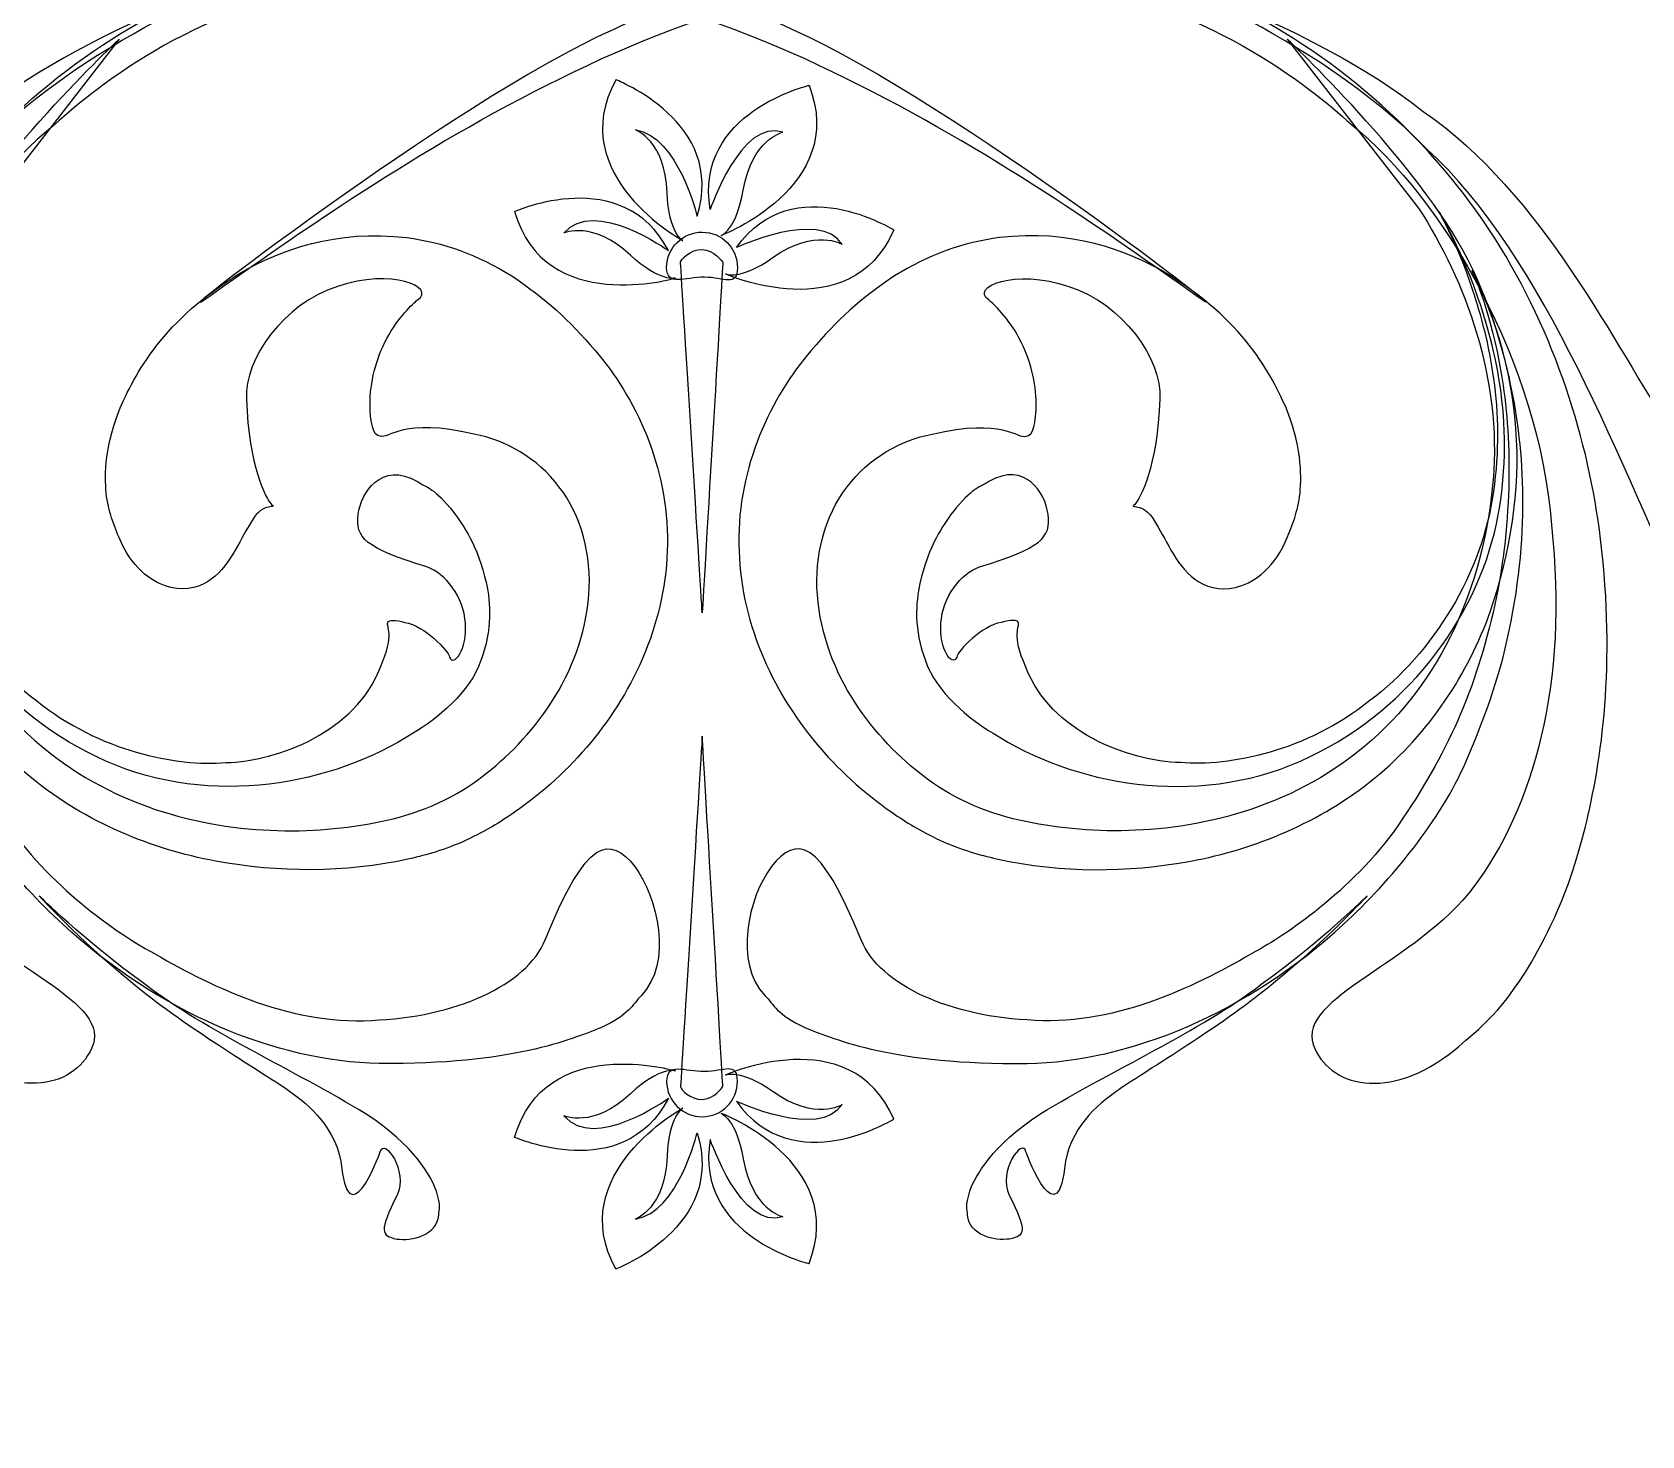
# Model space of a CAD drawing. Header units: millimetres. Extents: x -183 to 107, y -62 to 104.
# Drawn here: x -167.42 to -148.36, y 73.1 to 89.71 of the extents above; entities that cross this region are included whole.
import ezdxf

# ---------------------------------------------------------------- set-up
doc = ezdxf.new("R2010")
doc.units = ezdxf.units.MM
doc.header["$MEASUREMENT"] = 0
doc.layers.add('Layer 1', color=7, linetype='Continuous')

msp = doc.modelspace()

# ---------------------------------------------------------------- linework, layer by layer
at = {"layer": 'Layer 1', "color": 240, "lineweight": 9}
msp.add_open_spline([(-135.593, 8.8057), (-136.9291, 8.8071), (-138.0862, 9.5818), (-138.655, 10.7125), (-138.655, 10.7125), (-140.31, 10.8498), (-141.6329, 12.1767), (-141.7946, 13.8493), (-141.7946, 13.8493), (-141.8664, 13.8448), (-141.9385, 13.8424), (-142.0114, 13.8425), (-142.0114, 13.8425), (-143.9115, 13.8445), (-145.4503, 15.4107), (-145.4482, 17.3407), (-145.4482, 17.3407), (-145.4478, 17.7281), (-145.3852, 18.1007), (-145.2702, 18.4488), (-145.2702, 18.4488), (-145.5126, 18.3942), (-145.7647, 18.3653), (-146.0233, 18.3655), (-146.0233, 18.3655), (-147.9234, 18.3675), (-149.4622, 19.9338), (-149.4601, 21.8637), (-149.4601, 21.8637), (-149.4597, 22.1853), (-149.4164, 22.4963), (-149.3361, 22.7919), (-149.3361, 22.7919), (-149.4829, 22.7726), (-149.6324, 22.7628), (-149.7844, 22.7629), (-149.7844, 22.7629), (-151.6846, 22.7649), (-153.2231, 24.3312), (-153.2211, 26.2612), (-153.2211, 26.2612), (-153.2208, 26.5898), (-153.1756, 26.9077), (-153.0918, 27.2092), (-153.0918, 27.2092), (-153.2802, 27.177), (-153.4735, 27.1601), (-153.6709, 27.1604), (-153.6709, 27.1604), (-155.571, 27.1623), (-157.1097, 28.7286), (-157.1077, 30.6586), (-157.1077, 30.6586), (-157.1073, 31.0279), (-157.0503, 31.3836), (-156.9454, 31.7175), (-156.9454, 31.7175), (-157.1045, 31.6949), (-157.2667, 31.683), (-157.4317, 31.6832), (-157.4317, 31.6832), (-159.3319, 31.6852), (-160.8706, 33.2514), (-160.8686, 35.1814), (-160.8686, 35.1814), (-160.8682, 35.5029), (-160.8249, 35.8139), (-160.7446, 36.1095), (-160.7446, 36.1095), (-160.8913, 36.0901), (-161.0408, 36.0803), (-161.1928, 36.0804), (-161.1928, 36.0804), (-163.0929, 36.0825), (-164.6315, 37.6487), (-164.6295, 39.5787), (-164.6295, 39.5787), (-164.6291, 39.9253), (-164.5787, 40.2602), (-164.4859, 40.5761), (-164.4859, 40.5761), (-164.7244, 40.5232), (-164.9721, 40.4953), (-165.2262, 40.4955), (-165.2262, 40.4955), (-167.1262, 40.4976), (-168.665, 42.0639), (-168.663, 43.994), (-168.663, 43.994), (-168.6626, 44.3594), (-168.6068, 44.7119), (-168.5039, 45.043), (-168.5039, 45.043), (-168.728, 44.9968), (-168.9599, 44.9726), (-169.1975, 44.9728), (-169.1975, 44.9728), (-171.0975, 44.9748), (-172.6362, 46.5411), (-172.6342, 48.4712), (-172.6342, 48.4712), (-172.6338, 48.8446), (-172.5756, 49.2041), (-172.4683, 49.5414), (-172.4683, 49.5414), (-172.6163, 49.5218), (-172.7669, 49.5116), (-172.9201, 49.5118), (-172.9201, 49.5118), (-174.8202, 49.5139), (-176.3589, 51.0802), (-176.3569, 53.0102), (-176.3569, 53.0102), (-176.3563, 53.5133), (-176.2509, 53.9914), (-176.0621, 54.4234), (-176.0621, 54.4234), (-176.0621, 54.4234), (-176.0832, 54.4231), (-176.0832, 54.4231), (-176.0832, 54.4231), (-177.9833, 54.4251), (-179.5221, 55.9914), (-179.5199, 57.9213), (-179.5199, 57.9213), (-179.5192, 58.6459), (-179.3014, 59.3186), (-178.9292, 59.8763), (-178.9292, 59.8763), (-180.5661, 60.1467), (-181.8146, 61.59), (-181.8128, 63.3288), (-181.8128, 63.3288), (-181.8117, 64.3447), (-181.3839, 65.259), (-180.7017, 65.8966), (-180.7017, 65.8966), (-182.0023, 66.3966), (-182.9264, 67.6737), (-182.9248, 69.1697), (-182.9248, 69.1697), (-182.9235, 70.4186), (-182.2772, 71.5138), (-181.3063, 72.1307), (-181.3063, 72.1307), (-182.3103, 72.7419), (-182.9819, 73.8583), (-182.9805, 75.1338), (-182.9805, 75.1338), (-182.979, 76.6312), (-182.0501, 77.9076), (-180.7463, 78.4036), (-180.7463, 78.4036), (-181.4657, 79.0449), (-181.9192, 79.9858), (-181.9182, 81.0344), (-181.9182, 81.0344), (-181.9163, 82.8055), (-180.6177, 84.2673), (-178.9356, 84.4945), (-178.9356, 84.4945), (-179.4021, 85.0917), (-179.6806, 85.8472), (-179.6797, 86.6689), (-179.6797, 86.6689), (-179.6777, 88.5989), (-178.1358, 90.162), (-176.2356, 90.1599), (-176.2356, 90.1599), (-176.2356, 90.1599), (-176.1966, 90.1594), (-176.1966, 90.1594), (-176.1966, 90.1594), (-176.317, 90.5163), (-176.3825, 90.8992), (-176.3821, 91.2976), (-176.3821, 91.2976), (-176.38, 93.2276), (-174.838, 94.7907), (-172.9379, 94.7887), (-172.9379, 94.7887), (-172.7932, 94.7886), (-172.6508, 94.7793), (-172.511, 94.7614), (-172.511, 94.7614), (-172.3398, 96.5306), (-170.87, 97.9119), (-169.0836, 97.91), (-169.0836, 97.91), (-168.6297, 97.9096), (-168.1965, 97.8197), (-167.7998, 97.6569), (-167.7998, 97.6569), (-167.5558, 99.3458), (-166.1228, 100.6417), (-164.3926, 100.6398), (-164.3926, 100.6398), (-163.7032, 100.6391), (-163.0614, 100.4323), (-162.5235, 100.077), (-162.5235, 100.077), (-161.9993, 101.3294), (-160.7763, 102.2072), (-159.3521, 102.2056), (-159.3521, 102.2056), (-158.3694, 102.2046), (-157.4835, 101.7852), (-156.8572, 101.1134), (-156.8572, 101.1134), (-156.227, 101.9331), (-155.2444, 102.4596), (-154.141, 102.4585), (-154.141, 102.4585), (-152.8264, 102.4571), (-151.6853, 101.7071), (-151.107, 100.6059), (-151.107, 100.6059), (-148.6984, 100.7762), (-135.5254, 93.2831), (-135.5021, 93.2124), (-135.5021, 93.2124), (-135.5021, 93.2124), (-135.2492, 86.8668), (-135.2492, 86.8668), (-135.2492, 86.8668), (-135.2492, 86.8668), (-131.2215, 80.6699), (-131.2215, 80.6699), (-131.2215, 80.6699), (-131.2215, 80.6699), (-129.5633, 73.6641), (-129.5633, 73.6641), (-129.5633, 73.6641), (-129.5633, 73.6641), (-130.0765, 64.4382), (-130.0765, 64.4382), (-130.0765, 64.4382), (-130.0765, 64.4382), (-137.3048, 41.7672), (-137.3048, 41.7672), (-137.3048, 41.7672), (-137.3048, 41.7672), (-133.6398, 34.3304), (-133.6398, 34.3304), (-133.6398, 34.3304), (-133.6398, 34.3304), (-135.593, 8.8057), (-135.593, 8.8057)], degree=3, knots=[0, 0, 0, 0, 0.015873, 0.015873, 0.015873, 0.015873, 0.031746, 0.031746, 0.031746, 0.031746, 0.047619, 0.047619, 0.047619, 0.047619, 0.0634921, 0.0634921, 0.0634921, 0.0634921, 0.0793651, 0.0793651, 0.0793651, 0.0793651, 0.0952381, 0.0952381, 0.0952381, 0.0952381, 0.1111111, 0.1111111, 0.1111111, 0.1111111, 0.1269841, 0.1269841, 0.1269841, 0.1269841, 0.1428571, 0.1428571, 0.1428571, 0.1428571, 0.1587302, 0.1587302, 0.1587302, 0.1587302, 0.1746032, 0.1746032, 0.1746032, 0.1746032, 0.1904762, 0.1904762, 0.1904762, 0.1904762, 0.2063492, 0.2063492, 0.2063492, 0.2063492, 0.2222222, 0.2222222, 0.2222222, 0.2222222, 0.2380952, 0.2380952, 0.2380952, 0.2380952, 0.2539683, 0.2539683, 0.2539683, 0.2539683, 0.2698413, 0.2698413, 0.2698413, 0.2698413, 0.2857143, 0.2857143, 0.2857143, 0.2857143, 0.3015873, 0.3015873, 0.3015873, 0.3015873, 0.3174603, 0.3174603, 0.3174603, 0.3174603, 0.3333333, 0.3333333, 0.3333333, 0.3333333, 0.3492063, 0.3492063, 0.3492063, 0.3492063, 0.3650794, 0.3650794, 0.3650794, 0.3650794, 0.3809524, 0.3809524, 0.3809524, 0.3809524, 0.3968254, 0.3968254, 0.3968254, 0.3968254, 0.4126984, 0.4126984, 0.4126984, 0.4126984, 0.4285714, 0.4285714, 0.4285714, 0.4285714, 0.4444444, 0.4444444, 0.4444444, 0.4444444, 0.4603175, 0.4603175, 0.4603175, 0.4603175, 0.4761905, 0.4761905, 0.4761905, 0.4761905, 0.4920635, 0.4920635, 0.4920635, 0.4920635, 0.5079365, 0.5079365, 0.5079365, 0.5079365, 0.5238095, 0.5238095, 0.5238095, 0.5238095, 0.5396825, 0.5396825, 0.5396825, 0.5396825, 0.5555556, 0.5555556, 0.5555556, 0.5555556, 0.5714286, 0.5714286, 0.5714286, 0.5714286, 0.5873016, 0.5873016, 0.5873016, 0.5873016, 0.6031746, 0.6031746, 0.6031746, 0.6031746, 0.6190476, 0.6190476, 0.6190476, 0.6190476, 0.6349206, 0.6349206, 0.6349206, 0.6349206, 0.6507937, 0.6507937, 0.6507937, 0.6507937, 0.6666667, 0.6666667, 0.6666667, 0.6666667, 0.6825397, 0.6825397, 0.6825397, 0.6825397, 0.6984127, 0.6984127, 0.6984127, 0.6984127, 0.7142857, 0.7142857, 0.7142857, 0.7142857, 0.7301587, 0.7301587, 0.7301587, 0.7301587, 0.7460317, 0.7460317, 0.7460317, 0.7460317, 0.7619048, 0.7619048, 0.7619048, 0.7619048, 0.7777778, 0.7777778, 0.7777778, 0.7777778, 0.7936508, 0.7936508, 0.7936508, 0.7936508, 0.8095238, 0.8095238, 0.8095238, 0.8095238, 0.8253968, 0.8253968, 0.8253968, 0.8253968, 0.8412698, 0.8412698, 0.8412698, 0.8412698, 0.8571429, 0.8571429, 0.8571429, 0.8571429, 0.8730159, 0.8730159, 0.8730159, 0.8730159, 0.8888889, 0.8888889, 0.8888889, 0.8888889, 0.9047619, 0.9047619, 0.9047619, 0.9047619, 0.9206349, 0.9206349, 0.9206349, 0.9206349, 0.9365079, 0.9365079, 0.9365079, 0.9365079, 0.952381, 0.952381, 0.952381, 0.952381, 0.968254, 0.968254, 0.968254, 0.968254, 1, 1, 1, 1], dxfattribs=at)
at = {"layer": 'Layer 1'}
for points, knots in [([(-168.6038, 79.6031), (-169.288, 80.5194), (-169.7288, 81.9884), (-169.5155, 83.8781), (-169.5155, 83.8781), (-169.3802, 85.7669), (-168.2457, 87.7375), (-167.1453, 88.6203), (-167.1453, 88.6203), (-166.6421, 89.0758), (-165.4069, 90.0693), (-163.5598, 90.3375), (-163.5598, 90.3375), (-161.7206, 90.6434), (-159.6384, 90.0661), (-157.9427, 89.2394), (-157.9427, 89.2394), (-156.2221, 88.4132), (-154.768, 87.3899), (-153.7092, 86.6427), (-153.7092, 86.6427), (-152.6555, 85.8851), (-156.1994, 88.6733), (-158.2231, 89.6523), (-158.2231, 89.6523), (-159.2322, 90.1361), (-160.4022, 90.5559), (-161.7206, 90.7106), (-161.7206, 90.7106), (-163.031, 90.8733), (-164.5179, 90.6605), (-165.7862, 90.0159), (-165.7862, 90.0159), (-167.0475, 89.3827), (-168.0968, 88.434), (-168.8468, 87.2702), (-168.8468, 87.2702), (-169.5699, 86.1201), (-169.9549, 84.8768), (-170.0991, 83.7097), (-170.0991, 83.7097), (-170.2778, 82.2092), (-170.1134, 81.0979), (-169.9156, 80.2934), (-169.9156, 80.2934), (-169.716, 79.4871), (-169.4664, 79.0355), (-169.2814, 78.7021), (-169.2814, 78.7021), (-168.8852, 78.0428), (-168.5933, 77.8632), (-168.373, 77.6655), (-168.373, 77.6655), (-167.5913, 77.0356), (-166.8716, 77.2309), (-166.6965, 77.7274), (-166.6965, 77.7274), (-166.5079, 78.2845), (-167.9191, 78.687), (-168.6038, 79.6031)], [0, 0, 0, 0, 0.0625, 0.0625, 0.0625, 0.0625, 0.125, 0.125, 0.125, 0.125, 0.1875, 0.1875, 0.1875, 0.1875, 0.25, 0.25, 0.25, 0.25, 0.3125, 0.3125, 0.3125, 0.3125, 0.375, 0.375, 0.375, 0.375, 0.4375, 0.4375, 0.4375, 0.4375, 0.5, 0.5, 0.5, 0.5, 0.5625, 0.5625, 0.5625, 0.5625, 0.625, 0.625, 0.625, 0.625, 0.6875, 0.6875, 0.6875, 0.6875, 0.75, 0.75, 0.75, 0.75, 0.8125, 0.8125, 0.8125, 0.8125, 0.875, 0.875, 0.875, 0.875, 1, 1, 1, 1]), ([(-150.3411, 79.6031), (-149.6564, 80.5194), (-149.2156, 81.9884), (-149.4289, 83.8781), (-149.4289, 83.8781), (-149.5642, 85.7669), (-150.6982, 87.7375), (-151.7991, 88.6203), (-151.7991, 88.6203), (-152.3023, 89.0758), (-153.537, 90.0693), (-155.3856, 90.3375), (-155.3856, 90.3375), (-157.2237, 90.6434), (-159.3065, 90.0661), (-161.0023, 89.2394), (-161.0023, 89.2394), (-162.7223, 88.4132), (-164.1765, 87.3899), (-165.2352, 86.6427), (-165.2352, 86.6427), (-166.2889, 85.8851), (-162.7445, 88.6733), (-160.7224, 89.6523), (-160.7224, 89.6523), (-159.7117, 90.1361), (-158.5423, 90.5559), (-157.2237, 90.7106), (-157.2237, 90.7106), (-155.9138, 90.8733), (-154.4266, 90.6605), (-153.1582, 90.0159), (-153.1582, 90.0159), (-151.8975, 89.3827), (-150.8476, 88.434), (-150.0971, 87.2702), (-150.0971, 87.2702), (-149.3745, 86.1201), (-148.9896, 84.8768), (-148.8454, 83.7097), (-148.8454, 83.7097), (-148.6665, 82.2092), (-148.8312, 81.0979), (-149.0289, 80.2934), (-149.0289, 80.2934), (-149.2284, 79.4871), (-149.4781, 79.0355), (-149.663, 78.7021), (-149.663, 78.7021), (-150.0592, 78.0428), (-150.351, 77.8632), (-150.571, 77.6655), (-150.571, 77.6655), (-151.3531, 77.0356), (-152.0729, 77.2309), (-152.2484, 77.7274), (-152.2484, 77.7274), (-152.4366, 78.2845), (-151.0249, 78.687), (-150.3411, 79.6031)], [0, 0, 0, 0, 0.0625, 0.0625, 0.0625, 0.0625, 0.125, 0.125, 0.125, 0.125, 0.1875, 0.1875, 0.1875, 0.1875, 0.25, 0.25, 0.25, 0.25, 0.3125, 0.3125, 0.3125, 0.3125, 0.375, 0.375, 0.375, 0.375, 0.4375, 0.4375, 0.4375, 0.4375, 0.5, 0.5, 0.5, 0.5, 0.5625, 0.5625, 0.5625, 0.5625, 0.625, 0.625, 0.625, 0.625, 0.6875, 0.6875, 0.6875, 0.6875, 0.75, 0.75, 0.75, 0.75, 0.8125, 0.8125, 0.8125, 0.8125, 0.875, 0.875, 0.875, 0.875, 1, 1, 1, 1]), ([(-173.1243, 81.638), (-172.3676, 81.6752), (-171.7415, 82.2967), (-172.1808, 82.4064), (-172.1808, 82.4064), (-172.3975, 82.5166), (-175.1554, 82.8675), (-172.8774, 83.5749), (-172.8774, 83.5749), (-171.7406, 83.8506), (-171.2473, 84.5221), (-170.9167, 85.0169), (-170.9167, 85.0169), (-170.3038, 85.939), (-169.4064, 87.8112), (-167.999, 88.7698), (-167.999, 88.7698), (-166.6578, 89.8319), (-164.5935, 90.4528), (-164.6943, 90.424), (-164.6943, 90.424), (-164.5892, 90.4468), (-166.6857, 89.7213), (-168.0364, 88.3296), (-168.0364, 88.3296), (-169.456, 87.038), (-170.3285, 84.5784), (-171.1972, 82.7322), (-171.1972, 82.7322), (-172.3062, 80.355), (-172.4149, 80.5503), (-172.6495, 80.3857), (-172.6495, 80.3857), (-173.4019, 79.8966), (-175.5985, 81.3622), (-173.1243, 81.638)], [0, 0, 0, 0, 0.1, 0.1, 0.1, 0.1, 0.2, 0.2, 0.2, 0.2, 0.3, 0.3, 0.3, 0.3, 0.4, 0.4, 0.4, 0.4, 0.5, 0.5, 0.5, 0.5, 0.6, 0.6, 0.6, 0.6, 0.7, 0.7, 0.7, 0.7, 0.8, 0.8, 0.8, 0.8, 1, 1, 1, 1]), ([(-145.8201, 81.638), (-146.5768, 81.6752), (-147.2034, 82.2967), (-146.7631, 82.4064), (-146.7631, 82.4064), (-146.5471, 82.5166), (-143.7891, 82.8675), (-146.0666, 83.5749), (-146.0666, 83.5749), (-147.2043, 83.8506), (-147.6976, 84.5221), (-148.0277, 85.0169), (-148.0277, 85.0169), (-148.6401, 85.939), (-149.5376, 87.8112), (-150.9456, 88.7698), (-150.9456, 88.7698), (-152.2871, 89.8319), (-154.3509, 90.4528), (-154.2502, 90.424), (-154.2502, 90.424), (-154.3552, 90.4468), (-152.2587, 89.7213), (-150.9082, 88.3296), (-150.9082, 88.3296), (-149.4884, 87.038), (-148.616, 84.5784), (-147.7472, 82.7322), (-147.7472, 82.7322), (-146.6382, 80.355), (-146.5291, 80.5503), (-146.295, 80.3857), (-146.295, 80.3857), (-145.5421, 79.8966), (-143.3464, 81.3622), (-145.8201, 81.638)], [0, 0, 0, 0, 0.1, 0.1, 0.1, 0.1, 0.2, 0.2, 0.2, 0.2, 0.3, 0.3, 0.3, 0.3, 0.4, 0.4, 0.4, 0.4, 0.5, 0.5, 0.5, 0.5, 0.6, 0.6, 0.6, 0.6, 0.7, 0.7, 0.7, 0.7, 0.8, 0.8, 0.8, 0.8, 1, 1, 1, 1]), ([(-166.3867, 89.6257), (-166.3867, 89.6257), (-167.9398, 88.1725), (-168.531, 87.0116), (-168.531, 87.0116), (-168.8214, 86.4331), (-169.0417, 85.7564), (-169.0975, 85.0225), (-169.0975, 85.0225), (-169.1495, 84.2697), (-169.0322, 83.5603), (-168.792, 82.8481), (-168.792, 82.8481), (-168.5357, 82.1317), (-168.0751, 81.4077), (-167.4244, 80.8827), (-167.4244, 80.8827), (-166.7773, 80.355), (-166.0033, 80.0395), (-165.2471, 79.8985), (-165.2471, 79.8985), (-164.4805, 79.7614), (-163.7413, 79.7552), (-162.9473, 79.9255), (-162.9473, 79.9255), (-162.7425, 79.9743), (-162.5402, 80.0276), (-162.2772, 80.1458), (-162.2772, 80.1458), (-162.0346, 80.2622), (-161.8847, 80.3535), (-161.7046, 80.477), (-161.7046, 80.477), (-161.3641, 80.7134), (-161.0643, 80.9877), (-160.8032, 81.3026), (-160.8032, 81.3026), (-160.2878, 81.9226), (-159.9028, 82.7465), (-159.8957, 83.6544), (-159.8957, 83.6544), (-159.8796, 84.5638), (-160.2797, 85.3952), (-160.7512, 85.9422), (-160.7512, 85.9422), (-161.0619, 86.3016), (-161.3319, 86.5547), (-161.7386, 86.8234), (-161.7386, 86.8234), (-162.1259, 87.0711), (-162.5657, 87.2253), (-162.9805, 87.2773), (-162.9805, 87.2773), (-163.8236, 87.3794), (-164.4829, 87.1274), (-164.9402, 86.8649), (-164.9402, 86.8649), (-165.8604, 86.3102), (-166.2005, 85.6713), (-166.3925, 85.2188), (-166.3925, 85.2188), (-166.5689, 84.7464), (-166.5594, 84.4267), (-166.5352, 84.2128), (-166.5352, 84.2128), (-166.4978, 83.9925), (-166.4473, 83.8606), (-166.3594, 83.6643), (-166.3594, 83.6643), (-166.2114, 83.3446), (-165.9716, 83.1782), (-165.7758, 83.1384), (-165.7758, 83.1384), (-165.5805, 83.0873), (-165.4136, 83.1502), (-165.2954, 83.2353), (-165.2954, 83.2353), (-165.0532, 83.4127), (-164.943, 83.738), (-164.8129, 83.9283), (-164.8129, 83.9283), (-164.6848, 84.1548), (-164.5033, 84.0654), (-164.5826, 84.1174), (-164.5826, 84.1174), (-164.647, 84.1868), (-164.8537, 84.5681), (-164.8788, 85.3677), (-164.8788, 85.3677), (-164.908, 85.8453), (-164.4384, 86.4947), (-163.8014, 86.6994), (-163.8014, 86.6994), (-163.1659, 86.9207), (-162.6267, 86.6895), (-162.8538, 86.5405), (-162.8538, 86.5405), (-162.9057, 86.499), (-163.0888, 86.3278), (-163.2155, 86.0846), (-163.2155, 86.0846), (-163.3479, 85.8492), (-163.4165, 85.5441), (-163.4165, 85.3176), (-163.4165, 85.3176), (-163.4145, 85.0873), (-163.3825, 84.9303), (-163.2955, 84.9269), (-163.2955, 84.9269), (-163.1937, 84.8925), (-163.0282, 85.1511), (-162.185, 84.9525), (-162.185, 84.9525), (-161.8052, 84.8759), (-161.4387, 84.6721), (-161.1792, 84.3297), (-161.1792, 84.3297), (-160.9143, 83.9915), (-160.7886, 83.5135), (-160.8249, 83.049), (-160.8249, 83.049), (-160.8992, 82.0966), (-161.507, 81.3343), (-162.0938, 80.8964), (-162.0938, 80.8964), (-162.3472, 80.6822), (-162.8334, 80.4575), (-163.216, 80.3847), (-163.216, 80.3847), (-163.6212, 80.2912), (-164.0521, 80.2476), (-164.5117, 80.2599), (-164.5117, 80.2599), (-165.4163, 80.2841), (-166.5064, 80.5493), (-167.3908, 81.3305), (-167.3908, 81.3305), (-168.2846, 82.1179), (-168.7329, 83.286), (-168.8265, 84.4106), (-168.8265, 84.4106), (-168.9267, 85.5999), (-168.5092, 86.7534), (-167.9432, 87.6267), (-167.9432, 87.6267), (-167.9432, 87.6267), (-166.3867, 89.6257), (-166.3867, 89.6257)], [0, 0, 0, 0, 0.0263158, 0.0263158, 0.0263158, 0.0263158, 0.0526316, 0.0526316, 0.0526316, 0.0526316, 0.0789474, 0.0789474, 0.0789474, 0.0789474, 0.1052632, 0.1052632, 0.1052632, 0.1052632, 0.1315789, 0.1315789, 0.1315789, 0.1315789, 0.1578947, 0.1578947, 0.1578947, 0.1578947, 0.1842105, 0.1842105, 0.1842105, 0.1842105, 0.2105263, 0.2105263, 0.2105263, 0.2105263, 0.2368421, 0.2368421, 0.2368421, 0.2368421, 0.2631579, 0.2631579, 0.2631579, 0.2631579, 0.2894737, 0.2894737, 0.2894737, 0.2894737, 0.3157895, 0.3157895, 0.3157895, 0.3157895, 0.3421053, 0.3421053, 0.3421053, 0.3421053, 0.3684211, 0.3684211, 0.3684211, 0.3684211, 0.3947368, 0.3947368, 0.3947368, 0.3947368, 0.4210526, 0.4210526, 0.4210526, 0.4210526, 0.4473684, 0.4473684, 0.4473684, 0.4473684, 0.4736842, 0.4736842, 0.4736842, 0.4736842, 0.5, 0.5, 0.5, 0.5, 0.5263158, 0.5263158, 0.5263158, 0.5263158, 0.5526316, 0.5526316, 0.5526316, 0.5526316, 0.5789474, 0.5789474, 0.5789474, 0.5789474, 0.6052632, 0.6052632, 0.6052632, 0.6052632, 0.6315789, 0.6315789, 0.6315789, 0.6315789, 0.6578947, 0.6578947, 0.6578947, 0.6578947, 0.6842105, 0.6842105, 0.6842105, 0.6842105, 0.7105263, 0.7105263, 0.7105263, 0.7105263, 0.7368421, 0.7368421, 0.7368421, 0.7368421, 0.7631579, 0.7631579, 0.7631579, 0.7631579, 0.7894737, 0.7894737, 0.7894737, 0.7894737, 0.8157895, 0.8157895, 0.8157895, 0.8157895, 0.8421053, 0.8421053, 0.8421053, 0.8421053, 0.8684211, 0.8684211, 0.8684211, 0.8684211, 0.8947368, 0.8947368, 0.8947368, 0.8947368, 0.9210526, 0.9210526, 0.9210526, 0.9210526, 0.9473684, 0.9473684, 0.9473684, 0.9473684, 1, 1, 1, 1]), ([(-152.5577, 89.6257), (-152.5577, 89.6257), (-151.0047, 88.1725), (-150.4135, 87.0116), (-150.4135, 87.0116), (-150.1236, 86.4331), (-149.9032, 85.7564), (-149.8474, 85.0225), (-149.8474, 85.0225), (-149.7945, 84.2697), (-149.9118, 83.5603), (-150.152, 82.8481), (-150.152, 82.8481), (-150.4087, 82.1317), (-150.8698, 81.4077), (-151.5201, 80.8827), (-151.5201, 80.8827), (-152.167, 80.355), (-152.9416, 80.0395), (-153.6974, 79.8985), (-153.6974, 79.8985), (-154.4639, 79.7614), (-155.2026, 79.7552), (-155.997, 79.9255), (-155.997, 79.9255), (-156.2019, 79.9743), (-156.4043, 80.0276), (-156.6677, 80.1458), (-156.6677, 80.1458), (-156.9098, 80.2622), (-157.0602, 80.3535), (-157.2398, 80.477), (-157.2398, 80.477), (-157.5803, 80.7134), (-157.8797, 80.9877), (-158.1412, 81.3026), (-158.1412, 81.3026), (-158.6566, 81.9226), (-159.0412, 82.7465), (-159.0493, 83.6544), (-159.0493, 83.6544), (-159.0643, 84.5638), (-158.6648, 85.3952), (-158.1932, 85.9422), (-158.1932, 85.9422), (-157.8825, 86.3016), (-157.613, 86.5547), (-157.2058, 86.8234), (-157.2058, 86.8234), (-156.818, 87.0711), (-156.3787, 87.2253), (-155.9635, 87.2773), (-155.9635, 87.2773), (-155.1207, 87.3794), (-154.4611, 87.1274), (-154.0048, 86.8649), (-154.0048, 86.8649), (-153.0834, 86.3102), (-152.7444, 85.6713), (-152.552, 85.2188), (-152.552, 85.2188), (-152.3751, 84.7464), (-152.385, 84.4267), (-152.4091, 84.2128), (-152.4091, 84.2128), (-152.4465, 83.9925), (-152.4971, 83.8606), (-152.585, 83.6643), (-152.585, 83.6643), (-152.733, 83.3446), (-152.9728, 83.1782), (-153.1687, 83.1384), (-153.1687, 83.1384), (-153.3634, 83.0873), (-153.5309, 83.1502), (-153.6497, 83.2353), (-153.6497, 83.2353), (-153.8912, 83.4127), (-154.0019, 83.738), (-154.1314, 83.9283), (-154.1314, 83.9283), (-154.2601, 84.1548), (-154.4412, 84.0654), (-154.3617, 84.1174), (-154.3617, 84.1174), (-154.2979, 84.1868), (-154.0908, 84.5681), (-154.0661, 85.3677), (-154.0661, 85.3677), (-154.0364, 85.8453), (-154.506, 86.4947), (-155.1426, 86.6994), (-155.1426, 86.6994), (-155.7791, 86.9207), (-156.3173, 86.6895), (-156.0911, 86.5405), (-156.0911, 86.5405), (-156.0387, 86.499), (-155.8561, 86.3278), (-155.7289, 86.0846), (-155.7289, 86.0846), (-155.5965, 85.8492), (-155.5274, 85.5441), (-155.528, 85.3176), (-155.528, 85.3176), (-155.5299, 85.0873), (-155.5624, 84.9303), (-155.6485, 84.9269), (-155.6485, 84.9269), (-155.7506, 84.8925), (-155.9167, 85.1511), (-156.7599, 84.9525), (-156.7599, 84.9525), (-157.1397, 84.8759), (-157.5057, 84.6721), (-157.7657, 84.3297), (-157.7657, 84.3297), (-158.0301, 83.9915), (-158.1559, 83.5135), (-158.1195, 83.049), (-158.1195, 83.049), (-158.0456, 82.0966), (-157.437, 81.3343), (-156.8503, 80.8964), (-156.8503, 80.8964), (-156.5972, 80.6822), (-156.1111, 80.4575), (-155.7285, 80.3847), (-155.7285, 80.3847), (-155.3232, 80.2912), (-154.8924, 80.2476), (-154.4328, 80.2599), (-154.4328, 80.2599), (-153.5285, 80.2841), (-152.438, 80.5493), (-151.5536, 81.3305), (-151.5536, 81.3305), (-150.6599, 82.1179), (-150.2116, 83.286), (-150.1179, 84.4106), (-150.1179, 84.4106), (-150.0177, 85.5999), (-150.4358, 86.7534), (-151.0008, 87.6267), (-151.0008, 87.6267), (-151.0008, 87.6267), (-152.5577, 89.6257), (-152.5577, 89.6257)], [0, 0, 0, 0, 0.0263158, 0.0263158, 0.0263158, 0.0263158, 0.0526316, 0.0526316, 0.0526316, 0.0526316, 0.0789474, 0.0789474, 0.0789474, 0.0789474, 0.1052632, 0.1052632, 0.1052632, 0.1052632, 0.1315789, 0.1315789, 0.1315789, 0.1315789, 0.1578947, 0.1578947, 0.1578947, 0.1578947, 0.1842105, 0.1842105, 0.1842105, 0.1842105, 0.2105263, 0.2105263, 0.2105263, 0.2105263, 0.2368421, 0.2368421, 0.2368421, 0.2368421, 0.2631579, 0.2631579, 0.2631579, 0.2631579, 0.2894737, 0.2894737, 0.2894737, 0.2894737, 0.3157895, 0.3157895, 0.3157895, 0.3157895, 0.3421053, 0.3421053, 0.3421053, 0.3421053, 0.3684211, 0.3684211, 0.3684211, 0.3684211, 0.3947368, 0.3947368, 0.3947368, 0.3947368, 0.4210526, 0.4210526, 0.4210526, 0.4210526, 0.4473684, 0.4473684, 0.4473684, 0.4473684, 0.4736842, 0.4736842, 0.4736842, 0.4736842, 0.5, 0.5, 0.5, 0.5, 0.5263158, 0.5263158, 0.5263158, 0.5263158, 0.5526316, 0.5526316, 0.5526316, 0.5526316, 0.5789474, 0.5789474, 0.5789474, 0.5789474, 0.6052632, 0.6052632, 0.6052632, 0.6052632, 0.6315789, 0.6315789, 0.6315789, 0.6315789, 0.6578947, 0.6578947, 0.6578947, 0.6578947, 0.6842105, 0.6842105, 0.6842105, 0.6842105, 0.7105263, 0.7105263, 0.7105263, 0.7105263, 0.7368421, 0.7368421, 0.7368421, 0.7368421, 0.7631579, 0.7631579, 0.7631579, 0.7631579, 0.7894737, 0.7894737, 0.7894737, 0.7894737, 0.8157895, 0.8157895, 0.8157895, 0.8157895, 0.8421053, 0.8421053, 0.8421053, 0.8421053, 0.8684211, 0.8684211, 0.8684211, 0.8684211, 0.8947368, 0.8947368, 0.8947368, 0.8947368, 0.9210526, 0.9210526, 0.9210526, 0.9210526, 0.9473684, 0.9473684, 0.9473684, 0.9473684, 1, 1, 1, 1]), ([(-159.7131, 87.2419), (-159.7131, 87.2419), (-161.1304, 88.0174), (-160.5044, 89.1447), (-160.5044, 89.1447), (-160.5043, 89.1447), (-159.1939, 88.6431), (-159.543, 87.5317), (-159.543, 87.5317), (-159.5428, 87.5317), (-159.7675, 88.4729), (-160.2722, 88.5532), (-160.2722, 88.5532), (-160.2722, 88.5532), (-159.9189, 88.4207), (-159.8986, 87.8093), (-159.8986, 87.8093), (-159.8824, 87.3313), (-159.7132, 87.2419), (-159.7131, 87.2419)], [0, 0, 0, 0, 0.1666667, 0.1666667, 0.1666667, 0.1666667, 0.3333333, 0.3333333, 0.3333333, 0.3333333, 0.5, 0.5, 0.5, 0.5, 0.6666667, 0.6666667, 0.6666667, 0.6666667, 1, 1, 1, 1]), ([(-159.2592, 87.301), (-159.2592, 87.301), (-157.7502, 87.878), (-158.2179, 89.0796), (-158.2179, 89.0796), (-158.2179, 89.0796), (-159.5836, 88.7593), (-159.3879, 87.6116), (-159.3879, 87.6116), (-159.3877, 87.6117), (-159.0218, 88.6922), (-158.5277, 88.5249), (-158.5277, 88.5249), (-158.5275, 88.5249), (-158.8955, 88.4416), (-158.9986, 87.8387), (-158.9986, 87.8387), (-159.079, 87.3667), (-159.2592, 87.301), (-159.2592, 87.301)], [0, 0, 0, 0, 0.1666667, 0.1666667, 0.1666667, 0.1666667, 0.3333333, 0.3333333, 0.3333333, 0.3333333, 0.5, 0.5, 0.5, 0.5, 0.6666667, 0.6666667, 0.6666667, 0.6666667, 1, 1, 1, 1]), ([(-159.7991, 86.7987), (-159.7991, 86.7987), (-161.3499, 86.3452), (-161.7042, 87.5846), (-161.7042, 87.5846), (-161.704, 87.5846), (-160.423, 88.1564), (-159.8839, 87.124), (-159.8839, 87.124), (-159.8839, 87.124), (-160.7592, 87.7601), (-161.1214, 87.3308), (-161.1214, 87.3308), (-161.1214, 87.3308), (-160.7787, 87.4864), (-160.3317, 87.0692), (-160.3317, 87.0692), (-159.9817, 86.7425), (-159.7993, 86.7987), (-159.7991, 86.7987)], [0, 0, 0, 0, 0.1666667, 0.1666667, 0.1666667, 0.1666667, 0.3333333, 0.3333333, 0.3333333, 0.3333333, 0.5, 0.5, 0.5, 0.5, 0.6666667, 0.6666667, 0.6666667, 0.6666667, 1, 1, 1, 1]), ([(-159.2072, 86.8479), (-159.2072, 86.8479), (-157.7317, 86.1886), (-157.2134, 87.3691), (-157.2134, 87.3691), (-157.2134, 87.3691), (-158.4046, 88.1092), (-159.079, 87.159), (-159.079, 87.159), (-159.079, 87.159), (-158.0959, 87.6196), (-157.8244, 87.1964), (-157.8244, 87.1964), (-157.8243, 87.1964), (-158.1445, 87.3974), (-158.6425, 87.0442), (-158.6425, 87.0442), (-159.033, 86.768), (-159.2072, 86.8479), (-159.2072, 86.8479)], [0, 0, 0, 0, 0.1666667, 0.1666667, 0.1666667, 0.1666667, 0.3333333, 0.3333333, 0.3333333, 0.3333333, 0.5, 0.5, 0.5, 0.5, 0.6666667, 0.6666667, 0.6666667, 0.6666667, 1, 1, 1, 1]), ([(-162.7435, 83.3796), (-162.5212, 83.3064), (-162.3056, 83.0211), (-162.2871, 82.7143), (-162.2871, 82.7143), (-162.2621, 82.4054), (-162.4248, 82.1888), (-162.475, 82.3123), (-162.475, 82.3123), (-162.4871, 82.3865), (-162.7719, 82.6855), (-163.0027, 82.7227), (-163.0027, 82.7227), (-163.1167, 82.7536), (-163.1919, 82.7568), (-163.2046, 82.7208), (-163.2046, 82.7208), (-163.2282, 82.6716), (-163.1163, 82.5918), (-163.2931, 82.1921), (-163.2931, 82.1921), (-163.5825, 81.4356), (-164.5061, 81.0771), (-165.1241, 81.0648), (-165.1241, 81.0648), (-165.71, 81.0146), (-166.6194, 81.1982), (-167.3672, 81.7978), (-167.3672, 81.7978), (-168.1157, 82.3586), (-168.7054, 83.3176), (-168.8289, 84.2725), (-168.8289, 84.2725), (-168.9726, 85.2253), (-168.7744, 86.078), (-168.5834, 86.6559), (-168.5834, 86.6559), (-168.3877, 87.2395), (-168.189, 87.5729), (-168.1825, 87.5856), (-168.1825, 87.5856), (-168.1881, 87.5724), (-168.4079, 87.2357), (-168.6341, 86.6058), (-168.6341, 86.6058), (-168.8506, 85.983), (-169.1027, 85.0248), (-168.8653, 83.8899), (-168.8653, 83.8899), (-168.6212, 82.754), (-167.7771, 81.621), (-166.5448, 81.0827), (-166.5448, 81.0827), (-165.2906, 80.5299), (-163.8534, 80.8004), (-162.9058, 81.4124), (-162.9058, 81.4124), (-162.6323, 81.5699), (-162.2271, 81.9003), (-162.1047, 82.273), (-162.1047, 82.273), (-161.9642, 82.6414), (-161.9897, 82.9583), (-162.0389, 83.1848), (-162.0389, 83.1848), (-162.1444, 83.6463), (-162.3152, 83.8695), (-162.4233, 84.0261), (-162.4233, 84.0261), (-162.6622, 84.3226), (-162.7331, 84.3108), (-162.8532, 84.3907), (-162.8532, 84.3907), (-163.2882, 84.6375), (-163.5243, 84.2536), (-163.5559, 84.0048), (-163.5559, 84.0048), (-163.5937, 83.7258), (-163.4728, 83.6014), (-162.7435, 83.3796)], [0, 0, 0, 0, 0.047619, 0.047619, 0.047619, 0.047619, 0.0952381, 0.0952381, 0.0952381, 0.0952381, 0.1428571, 0.1428571, 0.1428571, 0.1428571, 0.1904762, 0.1904762, 0.1904762, 0.1904762, 0.2380952, 0.2380952, 0.2380952, 0.2380952, 0.2857143, 0.2857143, 0.2857143, 0.2857143, 0.3333333, 0.3333333, 0.3333333, 0.3333333, 0.3809524, 0.3809524, 0.3809524, 0.3809524, 0.4285714, 0.4285714, 0.4285714, 0.4285714, 0.4761905, 0.4761905, 0.4761905, 0.4761905, 0.5238095, 0.5238095, 0.5238095, 0.5238095, 0.5714286, 0.5714286, 0.5714286, 0.5714286, 0.6190476, 0.6190476, 0.6190476, 0.6190476, 0.6666667, 0.6666667, 0.6666667, 0.6666667, 0.7142857, 0.7142857, 0.7142857, 0.7142857, 0.7619048, 0.7619048, 0.7619048, 0.7619048, 0.8095238, 0.8095238, 0.8095238, 0.8095238, 0.8571429, 0.8571429, 0.8571429, 0.8571429, 0.9047619, 0.9047619, 0.9047619, 0.9047619, 1, 1, 1, 1]), ([(-156.2009, 83.3796), (-156.4232, 83.3064), (-156.6383, 83.0211), (-156.6568, 82.7143), (-156.6568, 82.7143), (-156.6823, 82.4054), (-156.5197, 82.1888), (-156.4696, 82.3123), (-156.4696, 82.3123), (-156.4572, 82.3865), (-156.173, 82.6855), (-155.9413, 82.7227), (-155.9413, 82.7227), (-155.8277, 82.7536), (-155.7527, 82.7568), (-155.7403, 82.7208), (-155.7403, 82.7208), (-155.7166, 82.6716), (-155.8277, 82.5918), (-155.6509, 82.1921), (-155.6509, 82.1921), (-155.3624, 81.4356), (-154.4388, 81.0771), (-153.8203, 81.0648), (-153.8203, 81.0648), (-153.2348, 81.0146), (-152.3245, 81.1982), (-151.5777, 81.7978), (-151.5777, 81.7978), (-150.8292, 82.3586), (-150.2395, 83.3176), (-150.1155, 84.2725), (-150.1155, 84.2725), (-149.9718, 85.2253), (-150.1699, 86.078), (-150.3615, 86.6559), (-150.3615, 86.6559), (-150.5572, 87.2395), (-150.7559, 87.5729), (-150.7615, 87.5856), (-150.7615, 87.5856), (-150.7563, 87.5724), (-150.537, 87.2357), (-150.3099, 86.6058), (-150.3099, 86.6058), (-150.0938, 85.983), (-149.8418, 85.0248), (-150.0792, 83.8899), (-150.0792, 83.8899), (-150.3226, 82.754), (-151.1673, 81.621), (-152.3992, 81.0827), (-152.3992, 81.0827), (-153.6538, 80.5299), (-155.0915, 80.8004), (-156.0387, 81.4124), (-156.0387, 81.4124), (-156.3121, 81.5699), (-156.7173, 81.9003), (-156.8402, 82.273), (-156.8402, 82.273), (-156.9807, 82.6414), (-156.9547, 82.9583), (-156.9055, 83.1848), (-156.9055, 83.1848), (-156.8005, 83.6463), (-156.629, 83.8695), (-156.5206, 84.0261), (-156.5206, 84.0261), (-156.2818, 84.3226), (-156.2118, 84.3108), (-156.0911, 84.3907), (-156.0911, 84.3907), (-155.6561, 84.6375), (-155.4206, 84.2536), (-155.3884, 84.0048), (-155.3884, 84.0048), (-155.3501, 83.7258), (-155.4713, 83.6014), (-156.2009, 83.3796)], [0, 0, 0, 0, 0.047619, 0.047619, 0.047619, 0.047619, 0.0952381, 0.0952381, 0.0952381, 0.0952381, 0.1428571, 0.1428571, 0.1428571, 0.1428571, 0.1904762, 0.1904762, 0.1904762, 0.1904762, 0.2380952, 0.2380952, 0.2380952, 0.2380952, 0.2857143, 0.2857143, 0.2857143, 0.2857143, 0.3333333, 0.3333333, 0.3333333, 0.3333333, 0.3809524, 0.3809524, 0.3809524, 0.3809524, 0.4285714, 0.4285714, 0.4285714, 0.4285714, 0.4761905, 0.4761905, 0.4761905, 0.4761905, 0.5238095, 0.5238095, 0.5238095, 0.5238095, 0.5714286, 0.5714286, 0.5714286, 0.5714286, 0.6190476, 0.6190476, 0.6190476, 0.6190476, 0.6666667, 0.6666667, 0.6666667, 0.6666667, 0.7142857, 0.7142857, 0.7142857, 0.7142857, 0.7619048, 0.7619048, 0.7619048, 0.7619048, 0.8095238, 0.8095238, 0.8095238, 0.8095238, 0.8571429, 0.8571429, 0.8571429, 0.8571429, 0.9047619, 0.9047619, 0.9047619, 0.9047619, 1, 1, 1, 1]), ([(-159.9042, 86.925), (-159.9056, 86.6932), (-159.6881, 86.8096), (-159.4564, 86.8086), (-159.4564, 86.8086), (-159.2251, 86.8073), (-159.0672, 86.6895), (-159.0653, 86.9207), (-159.0653, 86.9207), (-159.0643, 87.1525), (-159.2506, 87.3412), (-159.4833, 87.3421), (-159.4833, 87.3421), (-159.714, 87.3435), (-159.9028, 87.1568), (-159.9042, 86.925)], [0, 0, 0, 0, 0.2, 0.2, 0.2, 0.2, 0.4, 0.4, 0.4, 0.4, 0.6, 0.6, 0.6, 0.6, 1, 1, 1, 1]), ([(-159.4828, 82.8381), (-159.4828, 82.8381), (-159.2397, 86.9534), (-159.2397, 86.9761), (-159.2397, 86.9761), (-159.2388, 86.9983), (-159.3471, 87.133), (-159.4852, 87.1373), (-159.4852, 87.1373), (-159.6233, 87.1416), (-159.7387, 87.0125), (-159.7396, 86.9903), (-159.7396, 86.9903), (-159.7402, 86.9676), (-159.4829, 82.8381), (-159.4828, 82.8381)], [0, 0, 0, 0, 0.2, 0.2, 0.2, 0.2, 0.4, 0.4, 0.4, 0.4, 0.6, 0.6, 0.6, 0.6, 1, 1, 1, 1]), ([(-161.3423, 78.9661), (-161.5661, 78.426), (-162.4073, 78.0505), (-163.3999, 78.014), (-163.3999, 78.014), (-164.3911, 77.954), (-165.3686, 78.4514), (-166.0118, 78.8284), (-166.0118, 78.8284), (-166.3414, 79.0081), (-167.144, 79.5259), (-167.7062, 80.329), (-167.7062, 80.329), (-168.2755, 81.1555), (-168.6242, 81.9259), (-168.8468, 82.9347), (-168.8468, 82.9347), (-169.0616, 83.9404), (-169.0483, 84.9436), (-168.9226, 85.668), (-168.9226, 85.668), (-168.8029, 86.3968), (-168.5933, 86.8464), (-168.5744, 86.8866), (-168.5744, 86.8866), (-168.5915, 86.847), (-168.8289, 86.4331), (-169.0019, 85.685), (-169.0019, 85.685), (-169.1774, 84.9421), (-169.2767, 83.9382), (-169.0399, 82.7393), (-169.0399, 82.7393), (-168.9249, 82.1401), (-168.7598, 81.6739), (-168.4988, 81.062), (-168.4988, 81.062), (-168.2141, 80.4027), (-167.6216, 79.6682), (-167.0536, 79.1519), (-167.0536, 79.1519), (-165.912, 78.0973), (-164.5259, 77.5298), (-163.3082, 77.5029), (-163.3082, 77.5029), (-161.73, 77.4891), (-161.0397, 77.7865), (-160.6831, 77.927), (-160.6831, 77.927), (-160.3308, 78.093), (-160.3194, 78.191), (-160.2051, 78.3059), (-160.2051, 78.3059), (-159.8309, 78.6941), (-160.0073, 79.472), (-160.2825, 79.8362), (-160.2825, 79.8362), (-160.5781, 80.2017), (-160.8486, 80.1842), (-161.3423, 78.9661)], [0, 0, 0, 0, 0.0625, 0.0625, 0.0625, 0.0625, 0.125, 0.125, 0.125, 0.125, 0.1875, 0.1875, 0.1875, 0.1875, 0.25, 0.25, 0.25, 0.25, 0.3125, 0.3125, 0.3125, 0.3125, 0.375, 0.375, 0.375, 0.375, 0.4375, 0.4375, 0.4375, 0.4375, 0.5, 0.5, 0.5, 0.5, 0.5625, 0.5625, 0.5625, 0.5625, 0.625, 0.625, 0.625, 0.625, 0.6875, 0.6875, 0.6875, 0.6875, 0.75, 0.75, 0.75, 0.75, 0.8125, 0.8125, 0.8125, 0.8125, 0.875, 0.875, 0.875, 0.875, 1, 1, 1, 1]), ([(-157.602, 78.9661), (-157.3784, 78.426), (-156.5371, 78.0505), (-155.5445, 78.014), (-155.5445, 78.014), (-154.5537, 77.954), (-153.5758, 78.4514), (-152.9326, 78.8284), (-152.9326, 78.8284), (-152.6035, 79.0081), (-151.8005, 79.5259), (-151.2382, 80.329), (-151.2382, 80.329), (-150.6689, 81.1555), (-150.3203, 81.9259), (-150.0975, 82.9347), (-150.0975, 82.9347), (-149.8829, 83.9404), (-149.8962, 84.9436), (-150.0223, 85.668), (-150.0223, 85.668), (-150.1421, 86.3968), (-150.351, 86.8464), (-150.3699, 86.8866), (-150.3699, 86.8866), (-150.3529, 86.847), (-150.1155, 86.4331), (-149.9424, 85.685), (-149.9424, 85.685), (-149.7675, 84.9421), (-149.6682, 83.9382), (-149.9052, 82.7393), (-149.9052, 82.7393), (-150.0195, 82.1401), (-150.1845, 81.6739), (-150.4457, 81.062), (-150.4457, 81.062), (-150.7308, 80.4027), (-151.3233, 79.6682), (-151.8904, 79.1519), (-151.8904, 79.1519), (-153.0319, 78.0973), (-154.4186, 77.5298), (-155.6363, 77.5029), (-155.6363, 77.5029), (-157.2144, 77.4891), (-157.9053, 77.7865), (-158.2618, 77.927), (-158.2618, 77.927), (-158.6141, 78.093), (-158.625, 78.191), (-158.7389, 78.3059), (-158.7389, 78.3059), (-159.1135, 78.6941), (-158.9367, 79.472), (-158.6614, 79.8362), (-158.6614, 79.8362), (-158.3663, 80.2017), (-158.0959, 80.1842), (-157.602, 78.9661)], [0, 0, 0, 0, 0.0625, 0.0625, 0.0625, 0.0625, 0.125, 0.125, 0.125, 0.125, 0.1875, 0.1875, 0.1875, 0.1875, 0.25, 0.25, 0.25, 0.25, 0.3125, 0.3125, 0.3125, 0.3125, 0.375, 0.375, 0.375, 0.375, 0.4375, 0.4375, 0.4375, 0.4375, 0.5, 0.5, 0.5, 0.5, 0.5625, 0.5625, 0.5625, 0.5625, 0.625, 0.625, 0.625, 0.625, 0.6875, 0.6875, 0.6875, 0.6875, 0.75, 0.75, 0.75, 0.75, 0.8125, 0.8125, 0.8125, 0.8125, 0.875, 0.875, 0.875, 0.875, 1, 1, 1, 1]), ([(-159.4828, 81.3768), (-159.4828, 81.3768), (-159.2397, 77.2621), (-159.2397, 77.2395), (-159.2397, 77.2395), (-159.2388, 77.2172), (-159.3471, 77.0824), (-159.4852, 77.0782), (-159.4852, 77.0782), (-159.6233, 77.0743), (-159.7387, 77.203), (-159.7396, 77.2253), (-159.7396, 77.2253), (-159.7402, 77.2479), (-159.4829, 81.3768), (-159.4828, 81.3768)], [0, 0, 0, 0, 0.2, 0.2, 0.2, 0.2, 0.4, 0.4, 0.4, 0.4, 0.6, 0.6, 0.6, 0.6, 1, 1, 1, 1]), ([(-163.0968, 75.946), (-162.9601, 76.2313), (-163.2519, 76.6318), (-163.2949, 76.4596), (-163.2949, 76.4596), (-163.3252, 76.3726), (-163.6818, 75.4381), (-163.7612, 76.3456), (-163.7612, 76.3456), (-163.8543, 76.8058), (-164.1967, 77.0541), (-164.4133, 77.2073), (-164.4133, 77.2073), (-164.8414, 77.4948), (-165.6354, 77.9601), (-166.2501, 78.4737), (-166.2501, 78.4737), (-166.8714, 78.9779), (-167.3303, 79.4877), (-167.3335, 79.4828), (-167.3335, 79.4828), (-167.3292, 79.4899), (-166.8295, 78.9788), (-166.0813, 78.4411), (-166.0813, 78.4411), (-165.3388, 77.8737), (-164.331, 77.4361), (-163.4614, 76.9037), (-163.4614, 76.9037), (-162.8982, 76.5405), (-162.6864, 76.163), (-162.631, 75.9928), (-162.631, 75.9928), (-162.5713, 75.8107), (-162.6012, 75.7815), (-162.6031, 75.7082), (-162.6031, 75.7082), (-162.6267, 75.4646), (-162.9232, 75.4022), (-163.1006, 75.4259), (-163.1006, 75.4259), (-163.2882, 75.4693), (-163.312, 75.5081), (-163.0968, 75.946)], [0, 0, 0, 0, 0.0833333, 0.0833333, 0.0833333, 0.0833333, 0.1666667, 0.1666667, 0.1666667, 0.1666667, 0.25, 0.25, 0.25, 0.25, 0.3333333, 0.3333333, 0.3333333, 0.3333333, 0.4166667, 0.4166667, 0.4166667, 0.4166667, 0.5, 0.5, 0.5, 0.5, 0.5833333, 0.5833333, 0.5833333, 0.5833333, 0.6666667, 0.6666667, 0.6666667, 0.6666667, 0.75, 0.75, 0.75, 0.75, 0.8333333, 0.8333333, 0.8333333, 0.8333333, 1, 1, 1, 1]), ([(-155.8476, 75.946), (-155.9843, 76.2313), (-155.6921, 76.6318), (-155.6494, 76.4596), (-155.6494, 76.4596), (-155.6191, 76.3726), (-155.2627, 75.4381), (-155.1832, 76.3456), (-155.1832, 76.3456), (-155.0904, 76.8058), (-154.7471, 77.0541), (-154.531, 77.2073), (-154.531, 77.2073), (-154.1035, 77.4948), (-153.3086, 77.9601), (-152.6939, 78.4737), (-152.6939, 78.4737), (-152.0729, 78.9779), (-151.6142, 79.4877), (-151.6109, 79.4828), (-151.6109, 79.4828), (-151.6151, 79.4899), (-152.1154, 78.9788), (-152.8632, 78.4411), (-152.8632, 78.4411), (-153.6055, 77.8737), (-154.6143, 77.4361), (-155.4835, 76.9037), (-155.4835, 76.9037), (-156.0462, 76.5405), (-156.2576, 76.163), (-156.3134, 75.9928), (-156.3134, 75.9928), (-156.373, 75.8107), (-156.3433, 75.7815), (-156.3414, 75.7082), (-156.3414, 75.7082), (-156.3171, 75.4646), (-156.0212, 75.4022), (-155.8434, 75.4259), (-155.8434, 75.4259), (-155.6556, 75.4693), (-155.632, 75.5081), (-155.8476, 75.946)], [0, 0, 0, 0, 0.0833333, 0.0833333, 0.0833333, 0.0833333, 0.1666667, 0.1666667, 0.1666667, 0.1666667, 0.25, 0.25, 0.25, 0.25, 0.3333333, 0.3333333, 0.3333333, 0.3333333, 0.4166667, 0.4166667, 0.4166667, 0.4166667, 0.5, 0.5, 0.5, 0.5, 0.5833333, 0.5833333, 0.5833333, 0.5833333, 0.6666667, 0.6666667, 0.6666667, 0.6666667, 0.75, 0.75, 0.75, 0.75, 0.8333333, 0.8333333, 0.8333333, 0.8333333, 1, 1, 1, 1]), ([(-159.2072, 77.3676), (-159.2072, 77.3676), (-157.7317, 78.0268), (-157.2134, 76.8464), (-157.2134, 76.8464), (-157.2134, 76.8464), (-158.4046, 76.1069), (-159.079, 77.0564), (-159.079, 77.0564), (-159.079, 77.0565), (-158.0959, 76.5953), (-157.8244, 77.0191), (-157.8244, 77.0191), (-157.8243, 77.0191), (-158.1445, 76.8185), (-158.6425, 77.1714), (-158.6425, 77.1714), (-159.033, 77.4481), (-159.2072, 77.3676), (-159.2072, 77.3676)], [0, 0, 0, 0, 0.1666667, 0.1666667, 0.1666667, 0.1666667, 0.3333333, 0.3333333, 0.3333333, 0.3333333, 0.5, 0.5, 0.5, 0.5, 0.6666667, 0.6666667, 0.6666667, 0.6666667, 1, 1, 1, 1]), ([(-159.7991, 77.4168), (-159.7991, 77.4168), (-161.3499, 77.8703), (-161.7042, 76.6303), (-161.7042, 76.6303), (-161.704, 76.6303), (-160.423, 76.0586), (-159.8839, 77.0915), (-159.8839, 77.0915), (-159.8839, 77.0915), (-160.7592, 76.4554), (-161.1214, 76.8842), (-161.1214, 76.8842), (-161.1214, 76.8842), (-160.7787, 76.7287), (-160.3317, 77.1463), (-160.3317, 77.1463), (-159.9817, 77.473), (-159.7993, 77.4168), (-159.7991, 77.4168)], [0, 0, 0, 0, 0.1666667, 0.1666667, 0.1666667, 0.1666667, 0.3333333, 0.3333333, 0.3333333, 0.3333333, 0.5, 0.5, 0.5, 0.5, 0.6666667, 0.6666667, 0.6666667, 0.6666667, 1, 1, 1, 1]), ([(-159.9042, 77.2909), (-159.9056, 77.5222), (-159.6881, 77.4058), (-159.4564, 77.4073), (-159.4564, 77.4073), (-159.2251, 77.4088), (-159.0672, 77.5265), (-159.0653, 77.2943), (-159.0653, 77.2943), (-159.0643, 77.0625), (-159.2506, 76.8743), (-159.4833, 76.8734), (-159.4833, 76.8734), (-159.714, 76.872), (-159.9028, 77.0588), (-159.9042, 77.2909)], [0, 0, 0, 0, 0.2, 0.2, 0.2, 0.2, 0.4, 0.4, 0.4, 0.4, 0.6, 0.6, 0.6, 0.6, 1, 1, 1, 1]), ([(-159.7131, 76.9742), (-159.7131, 76.9742), (-161.1304, 76.1982), (-160.5044, 75.0706), (-160.5044, 75.0706), (-160.5043, 75.0706), (-159.1939, 75.5724), (-159.543, 76.6833), (-159.543, 76.6833), (-159.5428, 76.6833), (-159.7675, 75.7426), (-160.2722, 75.6623), (-160.2722, 75.6623), (-160.2722, 75.6623), (-159.9189, 75.7947), (-159.8986, 76.4057), (-159.8986, 76.4057), (-159.8824, 76.8842), (-159.7132, 76.9742), (-159.7131, 76.9742)], [0, 0, 0, 0, 0.1666667, 0.1666667, 0.1666667, 0.1666667, 0.3333333, 0.3333333, 0.3333333, 0.3333333, 0.5, 0.5, 0.5, 0.5, 0.6666667, 0.6666667, 0.6666667, 0.6666667, 1, 1, 1, 1]), ([(-159.2592, 76.9141), (-159.2592, 76.9141), (-157.7502, 76.3376), (-158.2179, 75.1359), (-158.2179, 75.1359), (-158.2179, 75.1359), (-159.5836, 75.456), (-159.3879, 76.6038), (-159.3879, 76.6038), (-159.3877, 76.6038), (-159.0218, 75.5232), (-158.5277, 75.6906), (-158.5277, 75.6906), (-158.5275, 75.6906), (-158.8955, 75.7739), (-158.9986, 76.3768), (-158.9986, 76.3768), (-159.079, 76.8483), (-159.2592, 76.9141), (-159.2592, 76.9141)], [0, 0, 0, 0, 0.1666667, 0.1666667, 0.1666667, 0.1666667, 0.3333333, 0.3333333, 0.3333333, 0.3333333, 0.5, 0.5, 0.5, 0.5, 0.6666667, 0.6666667, 0.6666667, 0.6666667, 1, 1, 1, 1])]:
    msp.add_open_spline(points, degree=3, knots=knots, dxfattribs=at)

doc.saveas('drawing.dxf')
